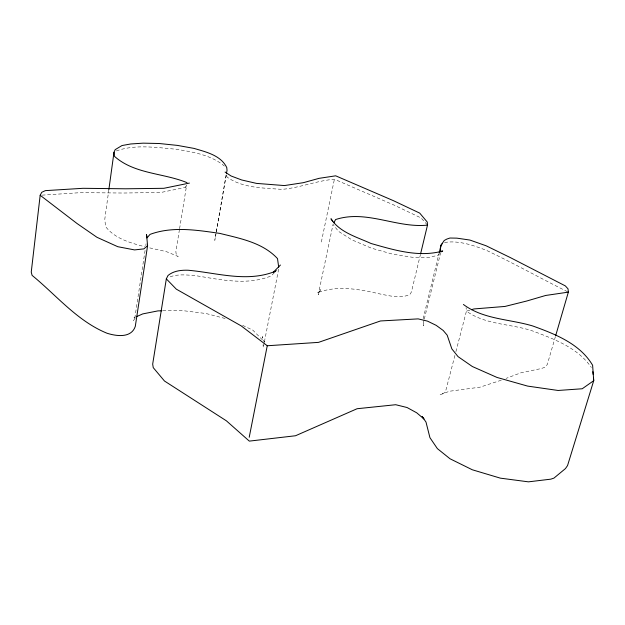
<?xml version="1.0" encoding="UTF-8"?>
<svg xmlns="http://www.w3.org/2000/svg" width="625" height="625" viewBox="0 0 625 625"><rect width="100%" height="100%" fill="white"/><g stroke="black" fill="none" stroke-linecap="round" stroke-linejoin="round"><path stroke-width="0.47" stroke-dasharray="3.12 2.34" d="M108.875 189.523L104.805 219.109L105.547 226.523C114.789 238.734 130.578 242.914 144.695 246.734M145.078 250.43L134.883 317.555L133.469 320.562L136.125 316.906M145.805 245.633L146.094 243.719M179.43 229.672L175.859 251.734L176.242 254.484L178.172 256.477L166.422 251.641L148.422 247.602M179.586 228.711L186.57 185.539M216.133 232.711L214.797 240.383L226.375 174.164M216.297 231.758L226.281 174.242L227.07 177.109C242.859 188.25 263.352 187.867 281.789 189.383C299.734 187.859 316.453 180.719 334.406 179.234L394.25 205.18L421.094 217.961L426.852 224.406M423.141 318.82L438.977 253.578M264.227 342.766L263.289 347.555L263.055 344.797M264.414 341.812L278.836 268.156M321.367 242.008L334.406 179.234M420.477 254.312L411.422 291.984L409.93 294.414C400.859 298.805 390.25 295.938 380.852 294.156C360.18 289.398 337.508 284.828 317.117 292.875L319.602 291.539L320.938 289.016L318.234 294.758L333.031 224.406L338.391 231.281L351.828 239.82L371.266 248.117L392.633 254.148L412.992 257.375L429.484 257.367L438.461 255.117L440.812 252.07M424.055 320L423.359 322.828L423.477 325.852L423.258 321.805M424.289 319.055L440.578 253.016M454.922 355.414L445.875 390.25L443.883 393.156L440.078 394.789L449.438 391.258L480.109 387.148L501.516 380.125M455.906 351.648L466.422 311.156L466.078 307.586M555.383 336.672L547.281 364.5L545.25 367.125L541.391 368.516L520.672 372.875L506.078 378.398M42.102 195.141L80.758 192.641L123.508 193.031L161.008 192.461L185.633 187.336L186.195 185.469M185.633 187.336L186.586 185.312M274.367 272.688L271.172 275.922C246.625 285.93 219.781 279.453 194.703 275.516C186.125 274.977 176.695 273.781 168.695 277.461M275 272.039L276.922 270.102M133.984 317.75L135.32 316.961M116.391 150.938C135.289 144.102 156.555 147.57 176.188 149.219C192.906 152.078 210.945 154.812 224.367 166.062M444.578 242.5C458.789 240.156 473.289 245.344 486.453 250.359C514.164 263.484 540.898 278.523 568.359 292.133M469.781 310.172L466.422 311.156C485.539 324.828 510.203 323.688 531.805 330.672C553.609 338.844 577.625 347.516 591.352 367.469M162.766 310.766L180.141 310.305L206.023 313.516L225.172 318.5M242.625 325.359L252.844 330.148L264.633 342.109L262.625 339.695L262.328 336.539L262.648 340.211"/><path stroke-width="0.94" d="M189.43 183.086L163.852 188.305L125.656 188.789L82.984 188.305L45.352 190.633L41.758 192.305L40.172 195.266L31.25 272.07L32.078 275.367C56.477 295.305 77.195 321.031 106.984 333.227C116.391 336.211 131.227 338.359 135.281 326.438L147.594 245.656L146.516 234.461L146.969 237.961L150.023 234.391C172.352 226.094 196.938 230.094 219.859 233.406C240.164 238.453 262.656 242.562 277.508 258.602L278.703 267.203M108.875 189.523L113.992 152.305L115.164 149.664L122 145.539L130.75 143.969L143.219 143.156L159.188 143.508L177.406 145.398L194.039 148.406C205.93 151.953 220.805 155.273 226.75 167.523L227.039 170.367L226.43 173.469M274.156 272.016L275.602 271.188C247.312 282.836 216.992 272.789 188.07 270.234C180.992 270.031 173.688 270.812 168.039 275.461L166.328 278.875L152.68 364.117L153.25 367.648L164.477 381.016L226.367 420.805L249.32 441.117L295.523 435.75L357.094 408.727L395.711 404.719L407.07 407.523L416.711 412.805L423.961 418.953L422.188 416.602L425.992 422.055L429.938 437.68L437.375 448.617L450.039 458.781L472.328 469.781L500.359 478.148L528.438 481.844L550.789 479.164L553.906 478.133L565.477 468.562L567.547 465.57L593.727 380.68L592.617 365.258C579.828 343.664 555.234 334.109 532.727 325.969C509.609 319.023 483.492 319.5 463.406 304.469M249.219 437.289L267.25 345.758L241.125 325.844L176.305 289.148L166.328 278.875M420.703 253.375L427.492 225.117L427.289 222.094L419.719 213.109L393.469 200.695L335.688 175.82L319.055 178.344L303.375 182.68L284.43 185.57L256.484 183.391L241.664 179.961L231.055 175.977L225.078 172.055M439.211 252.633L441.062 245.109L444.242 240.484L446.883 239.055L449.969 238.023L456.852 238.148L469.898 240.055L486.125 245.781L510.461 257.648L565.328 285.891L568.016 288.844L568.359 292.133L555.656 335.742M333.883 222.789L335.578 219.555C366.328 209.438 396.703 228.359 427.492 225.117M442.188 243.781L441.062 245.109L440.43 248.609L440.812 252.07M273.352 272.188L280.445 265.031M147.594 245.656L143.883 248.875L134.555 249.914L117.781 246.703L96.984 237.305L77.039 223.516L40.172 195.266M441.344 251.695L442.703 250.977C418.961 257.711 394.023 250 371.07 243.5C356.945 237.047 339.859 232.547 330.961 218.766L332.805 221.32M136.609 316.602L142.742 313.906L157.938 310.891L161.797 310.789M471.461 309.68L473.977 308.945L504.992 306.438L526.672 301.031L545.688 295.461L568.359 292.133M267.25 345.758L318.508 342.375L380.5 320.961L418.156 318.883L427.469 321.117L436.188 325.352L443.18 330.445L447.188 335.188L451.844 348.867L458.039 356.617L472.336 366.516L497.016 377.445L527.617 386.094L558.086 390.469L582.227 388.766L593.727 380.68L593.461 377.977M187.031 182.664C163.391 172.906 134.352 174.156 114.445 156.312L113.992 152.305M592.844 371.664L593.102 374.367"/></g></svg>
